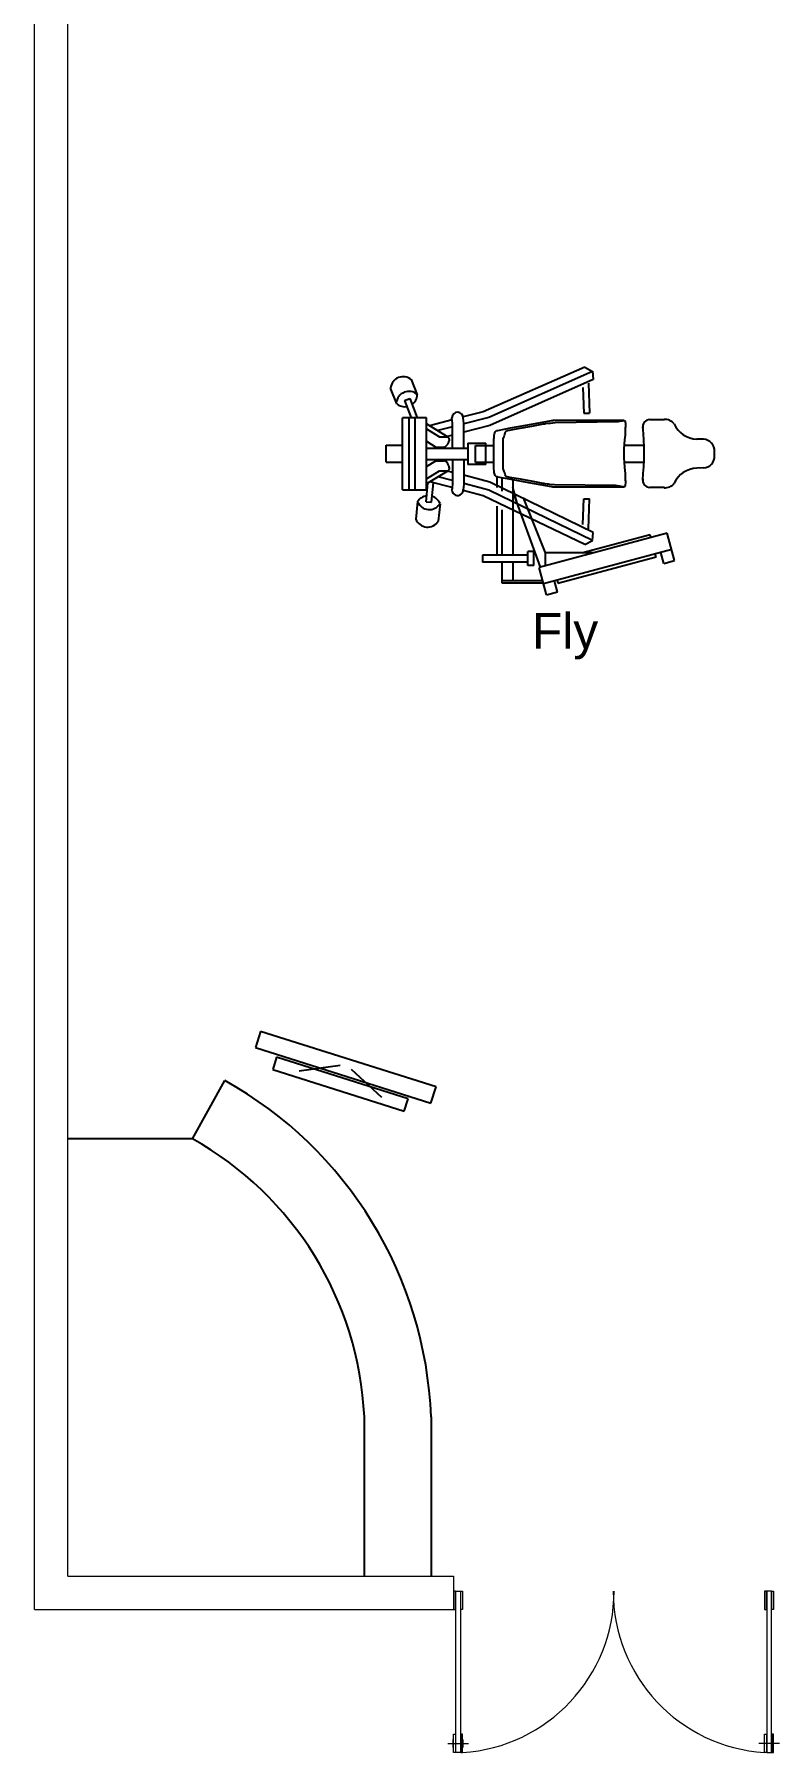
# Model space of a CAD drawing. Header units: millimetres. Extents: x 217.8 to 250.3, y 155.3 to 171.1.
# Drawn here: x 217.76 to 221.09, y 155.31 to 163.03 of the extents above; entities that cross this region are included whole.
import ezdxf

# ---------------------------------------------------------------- set-up
doc = ezdxf.new("R2010")
doc.units = ezdxf.units.MM
doc.layers.add('ARREDI_attrezzature', color=175, linetype='Continuous')
for name, color, linetype, lineweight in [('MURATURA_sezioni', 5, 'Continuous', 18), ('PORTE_infissi', 252, 'Continuous', 5), ('TESTO', 253, 'Continuous', 25)]:
    doc.layers.add(name, color=color, linetype=linetype, lineweight=lineweight)
doc.styles.get("Standard").update_dxf_attribs({"font": 'ARIAL.TTF'})

msp = doc.modelspace()

# ---------------------------------------------------------------- linework, layer by layer
at = {"layer": 'ARREDI_attrezzature'}
for p, q in [((220.2364, 161.5382), (219.7791, 161.3383)), ((220.2712, 161.52), (219.8051, 161.3133)), ((220.2364, 161.5382), (220.2712, 161.52)), ((220.2718, 161.5205), (220.2749, 161.4836)), ((219.3906, 161.3737), (219.3626, 161.4449)), ((219.4837, 161.4145), (219.4569, 161.4827)), ((220.2749, 161.4836), (219.8093, 161.2773)), ((220.2283, 161.448), (220.2331, 161.3318)), ((220.2529, 161.4668), (220.2584, 161.3326)), ((219.4257, 161.3885), (219.4492, 161.3982)), ((219.4257, 161.3885), (219.456, 161.3117)), ((219.4492, 161.3982), (219.4833, 161.3117)), ((219.4171, 160.9878), (219.4171, 161.3117)), ((219.5243, 161.3117), (219.4171, 161.3117)), ((219.4455, 161.3117), (219.4455, 160.9878)), ((219.4737, 160.9878), (219.4737, 161.3117)), ((219.5242, 160.9878), (219.5242, 161.3117)), ((219.5243, 161.3021), (219.5243, 161.3117)), ((219.6399, 161.3021), (219.5384, 161.2757)), ((219.6415, 161.2871), (219.6389, 161.3118)), ((219.6415, 161.1744), (219.6415, 161.2871)), ((219.7791, 161.3383), (219.6893, 161.3149)), ((219.6921, 161.2871), (219.6895, 161.3106)), ((219.8051, 161.3133), (219.6921, 161.2839)), ((219.6921, 161.1744), (219.6921, 161.2871)), ((219.9802, 161.2799), (220.0871, 161.2987)), ((220.0593, 161.285), (220.0705, 161.2864)), ((220.0705, 161.2864), (220.082, 161.2878)), ((220.0705, 161.2864), (220.0705, 161.2864)), ((220.082, 161.2878), (220.1028, 161.2905)), ((220.082, 161.2878), (220.082, 161.2878)), ((220.0871, 161.2987), (220.0896, 161.2991)), ((220.0871, 161.2987), (220.0871, 161.2987)), ((220.0896, 161.2991), (220.0922, 161.2996)), ((220.0896, 161.2991), (220.0896, 161.2991)), ((220.0922, 161.2996), (220.0922, 161.2996)), ((220.0922, 161.2996), (220.0938, 161.2996)), ((220.0928, 161.2996), (220.0922, 161.2996)), ((220.0922, 161.2996), (220.0922, 161.2996)), ((220.0941, 161.2996), (220.0928, 161.2996)), ((220.0963, 161.2996), (220.0941, 161.2996)), ((220.099, 161.2996), (220.0963, 161.2996)), ((220.1034, 161.2996), (220.099, 161.2996)), ((220.1028, 161.2905), (220.3868, 161.2943)), ((220.1028, 161.2905), (220.1028, 161.2905)), ((220.108, 161.2996), (220.1034, 161.2996)), ((220.4076, 161.2996), (220.108, 161.2996)), ((220.2331, 161.3318), (220.2584, 161.3326)), ((220.3868, 161.2943), (220.3949, 161.2958)), ((220.3949, 161.2958), (220.4067, 161.2982)), ((220.3949, 161.2958), (220.3949, 161.2958)), ((220.4067, 161.2982), (220.4117, 161.2994)), ((220.4067, 161.2982), (220.4067, 161.2982)), ((220.4125, 161.2996), (220.4076, 161.2996)), ((220.4117, 161.2994), (220.4129, 161.2997)), ((220.4117, 161.2994), (220.4117, 161.2994)), ((220.4125, 161.2996), (220.4125, 161.2996)), ((220.4129, 161.2997), (220.4129, 161.2997)), ((220.4129, 161.2997), (220.4141, 161.2995)), ((220.4141, 161.2995), (220.4141, 161.2995)), ((220.4141, 161.2995), (220.4154, 161.2984)), ((220.4154, 161.2984), (220.4162, 161.2973)), ((220.4162, 161.2973), (220.4162, 161.2973)), ((220.4162, 161.2973), (220.4176, 161.2941)), ((220.4176, 161.2941), (220.4188, 161.2901)), ((220.4188, 161.2901), (220.4193, 161.2869)), ((220.4193, 161.2869), (220.4193, 161.2869)), ((220.4193, 161.2869), (220.4199, 161.2835)), ((220.5296, 161.3031), (220.5932, 161.3032)), ((219.6221, 161.2248), (219.5242, 161.2843)), ((219.5242, 161.2616), (219.5831, 161.2258)), ((219.6415, 161.2708), (219.5749, 161.2535)), ((219.5831, 161.2258), (219.6177, 161.2258)), ((219.6415, 161.2337), (219.6177, 161.2275)), ((219.6186, 161.2258), (219.6177, 161.2258)), ((219.6226, 161.2245), (219.6186, 161.2258)), ((219.6239, 161.2236), (219.6226, 161.2245)), ((219.6226, 161.2245), (219.6226, 161.2245)), ((219.6254, 161.2218), (219.6239, 161.2236)), ((219.6265, 161.2198), (219.6254, 161.2218)), ((219.6257, 161.2028), (219.6276, 161.2114)), ((219.6273, 161.2172), (219.6265, 161.2198)), ((219.6277, 161.2143), (219.6273, 161.2172)), ((219.6276, 161.2114), (219.6277, 161.2143)), ((219.8093, 161.2773), (219.6921, 161.2468)), ((219.828, 161.2155), (219.8283, 161.2233)), ((219.828, 161.2142), (219.828, 161.2155)), ((219.828, 161.2155), (219.828, 161.2155)), ((219.828, 161.2129), (219.828, 161.2142)), ((219.828, 161.2142), (219.828, 161.2142)), ((219.828, 161.0866), (219.828, 161.2129)), ((219.828, 161.2129), (219.828, 161.2129)), ((219.8283, 161.2233), (219.8292, 161.2313)), ((219.8292, 161.2313), (219.8296, 161.2339)), ((219.8296, 161.2339), (219.8309, 161.2399)), ((219.8296, 161.2339), (219.8296, 161.2339)), ((219.8309, 161.2399), (219.8324, 161.2443)), ((219.8324, 161.2443), (219.8341, 161.2477)), ((219.8341, 161.2477), (219.8362, 161.2508)), ((219.8341, 161.2477), (219.8341, 161.2477)), ((219.8362, 161.2508), (219.8383, 161.2527)), ((219.8383, 161.2527), (219.8402, 161.2536)), ((219.8402, 161.2536), (219.8427, 161.254)), ((219.8402, 161.2536), (219.8402, 161.2536)), ((219.8427, 161.254), (219.8453, 161.2545)), ((219.8427, 161.254), (219.8427, 161.254)), ((219.8453, 161.2545), (219.9024, 161.2656)), ((219.8453, 161.2545), (219.8453, 161.2545)), ((219.87, 161.2144), (219.8701, 161.2171)), ((219.87, 161.2116), (219.87, 161.2144)), ((219.87, 161.2144), (219.87, 161.2144)), ((219.87, 161.2062), (219.87, 161.2116)), ((219.87, 161.2116), (219.87, 161.2116)), ((219.8701, 161.2171), (219.8711, 161.221)), ((219.8701, 161.2171), (219.8701, 161.2171)), ((219.8711, 161.221), (219.8715, 161.2223)), ((219.8715, 161.2223), (219.8734, 161.2272)), ((219.8715, 161.2223), (219.8715, 161.2223)), ((219.8734, 161.2272), (219.8758, 161.2339)), ((219.8734, 161.2272), (219.8734, 161.2272)), ((219.8758, 161.2339), (219.8764, 161.2362)), ((219.8764, 161.2362), (219.8783, 161.2431)), ((219.8764, 161.2362), (219.8764, 161.2362)), ((219.8783, 161.2431), (219.8792, 161.2453)), ((219.8792, 161.2453), (219.8809, 161.2487)), ((219.8792, 161.2453), (219.8792, 161.2453)), ((219.8809, 161.2487), (219.8827, 161.2512)), ((219.8827, 161.2512), (219.8847, 161.2528)), ((219.8827, 161.2512), (219.8827, 161.2512)), ((219.8847, 161.2528), (219.8866, 161.2536)), ((219.8847, 161.2528), (219.8847, 161.2528)), ((219.8866, 161.2536), (219.8905, 161.2543)), ((219.8866, 161.2536), (219.8866, 161.2536)), ((219.8905, 161.2543), (219.9059, 161.2571)), ((219.8905, 161.2543), (219.8905, 161.2543)), ((219.9024, 161.2656), (219.9802, 161.2799)), ((219.9059, 161.2571), (219.9369, 161.2628)), ((219.9059, 161.2571), (219.9059, 161.2571)), ((219.9369, 161.2628), (219.9985, 161.274)), ((219.9369, 161.2628), (219.9369, 161.2628)), ((219.9985, 161.274), (220.0281, 161.2794)), ((219.9985, 161.274), (219.9985, 161.274)), ((220.0281, 161.2794), (220.0429, 161.2821)), ((220.0281, 161.2794), (220.0281, 161.2794)), ((220.0429, 161.2821), (220.0508, 161.2836)), ((220.0429, 161.2821), (220.0429, 161.2821)), ((220.0508, 161.2836), (220.0549, 161.2843)), ((220.0508, 161.2836), (220.0508, 161.2836)), ((220.0549, 161.2843), (220.0593, 161.285)), ((220.0549, 161.2843), (220.0549, 161.2843)), ((220.0593, 161.285), (220.0593, 161.285)), ((220.415, 161.2115), (220.4134, 161.1921)), ((220.4177, 161.2339), (220.415, 161.2115)), ((220.4179, 161.2635), (220.4177, 161.2612)), ((220.4177, 161.2612), (220.4177, 161.2612)), ((220.4177, 161.2612), (220.4177, 161.2518)), ((220.4177, 161.2518), (220.4177, 161.2518)), ((220.4177, 161.2518), (220.4177, 161.2339)), ((220.4177, 161.2339), (220.4177, 161.2339)), ((220.4183, 161.2658), (220.4179, 161.2635)), ((220.4179, 161.2635), (220.4179, 161.2635)), ((220.4193, 161.2705), (220.4183, 161.2658)), ((220.4183, 161.2658), (220.4183, 161.2658)), ((220.42, 161.2744), (220.4193, 161.2705)), ((220.4193, 161.2705), (220.4193, 161.2705)), ((220.4199, 161.2835), (220.4199, 161.2835)), ((220.4199, 161.2835), (220.4203, 161.2794)), ((220.4203, 161.2794), (220.42, 161.2744)), ((220.4203, 161.2794), (220.4203, 161.2794)), ((220.7708, 161.2145), (220.7405, 161.2153)), ((219.3425, 161.1116), (219.3425, 161.1878)), ((219.3425, 161.1878), (219.4171, 161.1878)), ((219.5242, 161.2055), (219.5666, 161.1798)), ((219.5242, 161.1744), (219.7099, 161.1744)), ((219.5666, 161.1798), (219.6012, 161.1798)), ((219.6012, 161.1798), (219.6068, 161.181)), ((219.6068, 161.181), (219.6095, 161.1823)), ((219.6095, 161.1823), (219.6127, 161.1845)), ((219.6127, 161.1845), (219.6164, 161.1878)), ((219.6164, 161.1878), (219.62, 161.192)), ((219.62, 161.192), (219.6228, 161.1964)), ((219.6228, 161.1964), (219.6251, 161.2012)), ((219.6251, 161.2012), (219.6257, 161.2028)), ((219.7099, 161.1967), (219.7919, 161.1967)), ((219.7099, 161.1967), (219.7099, 161.1014)), ((219.7443, 161.1871), (219.828, 161.1871)), ((219.7443, 161.1109), (219.7443, 161.1871)), ((219.7919, 161.1014), (219.7919, 161.1967)), ((219.87, 161.1951), (219.87, 161.2062)), ((219.87, 161.2062), (219.87, 161.2062)), ((219.87, 161.1517), (219.87, 161.1951)), ((219.87, 161.1951), (219.87, 161.1951)), ((219.87, 161.1071), (219.87, 161.1517)), ((219.87, 161.1517), (219.87, 161.1517)), ((220.4122, 161.1695), (220.4119, 161.151)), ((220.4119, 161.151), (220.4122, 161.1306)), ((220.4134, 161.1921), (220.4122, 161.1695)), ((220.4131, 161.1878), (220.505, 161.1878)), ((220.82, 161.1406), (220.82, 161.1597)), ((219.3425, 161.1116), (219.4171, 161.1116)), ((219.5242, 161.1236), (219.7099, 161.1236)), ((219.5242, 161.0925), (219.5666, 161.1183)), ((219.6221, 161.0733), (219.5242, 161.0138)), ((219.5242, 161.0365), (219.5831, 161.0723)), ((219.5666, 161.1183), (219.6012, 161.1183)), ((219.5831, 161.0723), (219.6177, 161.0723)), ((219.6019, 161.1183), (219.6012, 161.1183)), ((219.6044, 161.1179), (219.6019, 161.1183)), ((219.6072, 161.117), (219.6044, 161.1179)), ((219.6105, 161.1152), (219.6072, 161.117)), ((219.614, 161.1126), (219.6105, 161.1152)), ((219.6171, 161.1095), (219.614, 161.1126)), ((219.6207, 161.105), (219.6171, 161.1095)), ((219.6177, 161.0723), (219.6221, 161.0733)), ((219.6415, 161.0658), (219.6193, 161.0716)), ((219.6257, 161.0953), (219.6207, 161.105)), ((219.6221, 161.0733), (219.6226, 161.0736)), ((219.6226, 161.0736), (219.6258, 161.0769)), ((219.6226, 161.0736), (219.6226, 161.0736)), ((219.6262, 161.0938), (219.6257, 161.0953)), ((219.6258, 161.0769), (219.6268, 161.079)), ((219.6273, 161.0893), (219.6262, 161.0938)), ((219.6268, 161.079), (219.6275, 161.0819)), ((219.6277, 161.0855), (219.6273, 161.0893)), ((219.6275, 161.0819), (219.6277, 161.0855)), ((219.6415, 161.1236), (219.6415, 161.011)), ((219.6921, 161.1236), (219.6921, 161.011)), ((219.7919, 161.1014), (219.7099, 161.1014)), ((219.828, 161.1109), (219.7443, 161.1109)), ((219.828, 161.0852), (219.828, 161.0866)), ((219.828, 161.0866), (219.828, 161.0866)), ((219.828, 161.0839), (219.828, 161.0852)), ((219.828, 161.0852), (219.828, 161.0852)), ((219.828, 161.0813), (219.828, 161.0839)), ((219.828, 161.0839), (219.828, 161.0839)), ((219.8285, 161.0733), (219.828, 161.0813)), ((219.8296, 161.0656), (219.8285, 161.0733)), ((219.8305, 161.0613), (219.8296, 161.0656)), ((219.8296, 161.0656), (219.8296, 161.0656)), ((219.8322, 161.0559), (219.8305, 161.0613)), ((219.8341, 161.0518), (219.8322, 161.0559)), ((219.87, 161.0847), (219.87, 161.1071)), ((219.87, 161.1071), (219.87, 161.1071)), ((219.8702, 161.082), (219.87, 161.0847)), ((219.87, 161.0847), (219.87, 161.0847)), ((219.8709, 161.0792), (219.8702, 161.082)), ((219.8702, 161.082), (219.8702, 161.082)), ((219.8729, 161.0737), (219.8709, 161.0792)), ((219.8709, 161.0792), (219.8709, 161.0792)), ((219.8746, 161.0692), (219.8729, 161.0737)), ((219.8729, 161.0737), (219.8729, 161.0737)), ((219.8764, 161.0633), (219.8746, 161.0692)), ((219.8783, 161.0565), (219.8764, 161.0633)), ((219.8764, 161.0633), (219.8764, 161.0633)), ((219.8804, 161.0518), (219.8783, 161.0565)), ((220.4122, 161.1306), (220.4132, 161.11)), ((220.4131, 161.1116), (220.505, 161.1116)), ((220.4132, 161.11), (220.4147, 161.0912)), ((220.4147, 161.0912), (220.4169, 161.072)), ((220.4169, 161.072), (220.4177, 161.0656)), ((220.4177, 161.0656), (220.4177, 161.0656)), ((220.4177, 161.0656), (220.4177, 161.046)), ((220.7708, 161.0858), (220.7405, 161.085)), ((219.4171, 160.9878), (219.5243, 160.9878)), ((219.5225, 160.9336), (219.531, 161.0179)), ((219.5243, 160.9878), (219.5243, 160.9973)), ((219.6401, 160.9974), (219.54, 161.0234)), ((219.5478, 160.9315), (219.5566, 161.0191)), ((219.6415, 161.0287), (219.5765, 161.0456)), ((219.6415, 161.011), (219.639, 160.9874)), ((219.7791, 160.9612), (219.6892, 160.9846)), ((219.6921, 161.011), (219.6895, 160.9874)), ((219.8093, 161.0222), (219.6921, 161.0527)), ((219.8051, 160.9862), (219.6921, 161.0156)), ((220.2712, 160.7595), (219.8051, 160.9862)), ((220.2749, 160.7959), (219.8093, 161.0222)), ((219.8345, 161.0509), (219.8341, 161.0518)), ((219.8341, 161.0518), (219.8341, 161.0518)), ((219.8363, 161.0486), (219.8345, 161.0509)), ((219.8384, 161.0468), (219.8363, 161.0486)), ((219.8402, 161.0459), (219.8384, 161.0468)), ((219.8427, 161.0454), (219.8402, 161.0459)), ((219.8402, 161.0459), (219.8402, 161.0459)), ((219.8418, 160.9973), (219.8418, 161.0456)), ((219.8453, 161.045), (219.8427, 161.0454)), ((219.8427, 161.0454), (219.8427, 161.0454)), ((219.9062, 161.0332), (219.8453, 161.045)), ((219.8453, 161.045), (219.8453, 161.045)), ((219.8632, 161.0417), (219.8632, 160.981)), ((219.8816, 161.0497), (219.8804, 161.0518)), ((219.8804, 161.0518), (219.8804, 161.0518)), ((219.8836, 161.0475), (219.8816, 161.0497)), ((219.8853, 161.0463), (219.8836, 161.0475)), ((219.8836, 161.0475), (219.8836, 161.0475)), ((219.887, 161.0458), (219.8853, 161.0463)), ((219.8853, 161.0463), (219.8853, 161.0463)), ((219.894, 161.0445), (219.887, 161.0458)), ((219.887, 161.0458), (219.887, 161.0458)), ((219.9084, 161.0419), (219.894, 161.0445)), ((219.894, 161.0445), (219.894, 161.0445)), ((219.9849, 161.0188), (219.9062, 161.0332)), ((219.938, 161.0365), (219.9084, 161.0419)), ((219.9084, 161.0419), (219.9084, 161.0419)), ((219.9137, 161.0325), (219.9137, 160.9424)), ((219.9327, 160.9278), (219.9137, 160.999)), ((219.9137, 160.988), (219.9137, 160.6941)), ((220.0375, 160.6395), (219.9137, 160.9814)), ((219.9966, 161.0258), (219.938, 161.0365)), ((219.938, 161.0365), (219.938, 161.0365)), ((220.0871, 161.0008), (219.9849, 161.0188)), ((220.0264, 161.0203), (219.9966, 161.0258)), ((219.9966, 161.0258), (219.9966, 161.0258)), ((220.0417, 161.0176), (220.0264, 161.0203)), ((220.0264, 161.0203), (220.0264, 161.0203)), ((220.049, 161.0162), (220.0417, 161.0176)), ((220.0417, 161.0176), (220.0417, 161.0176)), ((220.0528, 161.0155), (220.049, 161.0162)), ((220.049, 161.0162), (220.049, 161.0162)), ((220.0572, 161.0148), (220.0528, 161.0155)), ((220.0528, 161.0155), (220.0528, 161.0155)), ((220.0671, 161.0135), (220.0572, 161.0148)), ((220.0572, 161.0148), (220.0572, 161.0148)), ((220.0731, 161.0128), (220.0671, 161.0135)), ((220.0671, 161.0135), (220.0671, 161.0135)), ((220.0791, 161.012), (220.0731, 161.0128)), ((220.0731, 161.0128), (220.0731, 161.0128)), ((220.1003, 161.0093), (220.0791, 161.012)), ((220.0791, 161.012), (220.0791, 161.012)), ((220.0896, 161.0003), (220.0871, 161.0008)), ((220.0871, 161.0008), (220.0871, 161.0008)), ((220.0922, 160.9999), (220.0896, 161.0003)), ((220.0896, 161.0003), (220.0896, 161.0003)), ((220.0914, 160.9999), (220.0907, 160.9999)), ((220.0922, 160.9999), (220.0914, 160.9999)), ((220.0914, 160.9999), (220.0914, 160.9999)), ((220.4125, 160.9999), (220.0922, 160.9999)), ((220.0922, 160.9999), (220.0922, 160.9999)), ((220.0938, 160.9999), (220.0922, 160.9999)), ((220.0922, 160.9999), (220.0922, 160.9999)), ((220.0938, 160.9999), (220.0938, 160.9999)), ((220.3753, 161.0071), (220.1003, 161.0093)), ((220.1003, 161.0093), (220.1003, 161.0093)), ((220.3949, 161.0037), (220.3753, 161.0071)), ((220.4061, 161.0014), (220.3949, 161.0037)), ((220.3949, 161.0037), (220.3949, 161.0037)), ((220.4111, 161.0002), (220.4061, 161.0014)), ((220.4061, 161.0014), (220.4061, 161.0014)), ((220.4122, 160.9999), (220.4111, 161.0002)), ((220.4111, 161.0002), (220.4111, 161.0002)), ((220.4133, 160.9998), (220.4122, 160.9999)), ((220.4122, 160.9999), (220.4122, 160.9999)), ((220.4125, 160.9999), (220.4125, 160.9999)), ((220.4139, 161), (220.4133, 160.9998)), ((220.4133, 160.9998), (220.4133, 160.9998)), ((220.4155, 161.0012), (220.4139, 161)), ((220.4169, 161.0034), (220.4155, 161.0012)), ((220.4155, 161.0012), (220.4155, 161.0012)), ((220.4181, 161.0064), (220.4169, 161.0034)), ((220.4177, 161.046), (220.4177, 161.046)), ((220.4177, 161.046), (220.4177, 161.0413)), ((220.4177, 161.0413), (220.4177, 161.0413)), ((220.4177, 161.0413), (220.4177, 161.0389)), ((220.4177, 161.0389), (220.4177, 161.0389)), ((220.4177, 161.0389), (220.4178, 161.0364)), ((220.4178, 161.0364), (220.4178, 161.0364)), ((220.4178, 161.0364), (220.4188, 161.0315)), ((220.419, 161.0106), (220.4181, 161.0064)), ((220.4188, 161.0315), (220.4188, 161.0315)), ((220.4188, 161.0315), (220.4198, 161.0269)), ((220.4202, 161.0182), (220.419, 161.0106)), ((220.419, 161.0106), (220.419, 161.0106)), ((220.4198, 161.0269), (220.4198, 161.0269)), ((220.4198, 161.0269), (220.4203, 161.0224)), ((220.4203, 161.0203), (220.4202, 161.0182)), ((220.4202, 161.0182), (220.4202, 161.0182)), ((220.4203, 161.0224), (220.4203, 161.0224)), ((220.4203, 161.0224), (220.4203, 161.0203)), ((220.4203, 161.0203), (220.4203, 161.0203)), ((220.5946, 160.9984), (220.529, 160.9984)), ((219.4844, 160.9349), (219.4765, 160.8563)), ((219.5225, 160.9336), (219.5478, 160.9315)), ((219.5855, 160.925), (219.5776, 160.8463)), ((220.2364, 160.7413), (219.7791, 160.9612)), ((219.8418, 160.6941), (219.8418, 160.9133)), ((220.0597, 160.7036), (219.961, 160.9518)), ((220.2283, 160.8315), (220.2331, 160.9477)), ((220.2331, 160.9477), (220.2584, 160.9469)), ((220.2529, 160.8127), (220.2584, 160.9469)), ((219.8632, 160.8969), (219.8632, 160.6941)), ((220.6079, 160.7923), (220.0313, 160.6378)), ((220.5309, 160.7848), (220.228, 160.7037)), ((220.2364, 160.7413), (220.2719, 160.7598)), ((220.2719, 160.7598), (220.2749, 160.7959)), ((220.5342, 160.7726), (220.5309, 160.7848)), ((220.6407, 160.6696), (220.6079, 160.7923)), ((219.981, 160.6941), (219.7765, 160.6941)), ((219.7765, 160.6941), (219.7765, 160.6624)), ((220.0071, 160.7101), (219.981, 160.7101)), ((219.981, 160.6466), (219.981, 160.7101)), ((220.0071, 160.6466), (220.0071, 160.7101)), ((220.6276, 160.7187), (220.051, 160.5642)), ((220.058, 160.7037), (220.058, 160.645)), ((220.2757, 160.7037), (220.058, 160.7037)), ((220.1156, 160.5683), (220.5572, 160.6867)), ((220.5572, 160.6867), (220.5539, 160.6989)), ((220.5917, 160.6565), (220.5785, 160.7055)), ((220.5917, 160.6565), (220.6407, 160.6696)), ((219.981, 160.6624), (219.7765, 160.6624)), ((219.8632, 160.6624), (219.8632, 160.5699)), ((219.9137, 160.6624), (219.9137, 160.5794)), ((220.0071, 160.6466), (219.981, 160.6466)), ((220.0642, 160.5151), (220.0313, 160.6378)), ((219.8632, 160.5794), (220.047, 160.5794)), ((219.8632, 160.5699), (220.0495, 160.5699)), ((220.0642, 160.5151), (220.1133, 160.5283)), ((220.1133, 160.5283), (220.1001, 160.5774)), ((220.1123, 160.5806), (220.1156, 160.5683)), ((218.7785, 158.5531), (218.7555, 158.4804)), ((219.5674, 158.3033), (218.7785, 158.5531)), ((218.7555, 158.4804), (219.5443, 158.2306)), ((218.8502, 158.4368), (218.8329, 158.3822)), ((219.4418, 158.2494), (218.8502, 158.4368)), ((218.8329, 158.3822), (219.4245, 158.1949)), ((219.1364, 158.3988), (218.9521, 158.3738)), ((219.1859, 158.3832), (219.3223, 158.2566)), ((218.4717, 158.0698), (218.618, 158.3318)), ((219.5443, 158.2306), (219.5674, 158.3033)), ((219.4245, 158.1949), (219.4418, 158.2494)), ((218.4717, 158.0698), (217.9104, 158.0698)), ((219.2449, 156.8203), (219.2449, 156.1043)), ((219.5452, 156.8203), (219.5452, 156.1043))]:
    msp.add_line(p, q, dxfattribs=at)
for centre, radius, start, end in [((219.4195, 161.439), 0.0571, 48.75477, 174.21145), ((219.4455, 161.3729), 0.0571, 48.7763, 174.23296), ((219.4263, 161.4183), 0.0571, 231.33567, 279.91746), ((219.4263, 161.4183), 0.0571, 305.59306, 357.03813), ((219.6643, 161.3106), 0.0254, 357.46094, 177.46094), ((220.529, 161.2713), 0.0317, 90.11598, 191.69411), ((220.5985, 161.2527), 0.0508, 37.20037, 95.65771), ((219.3555, 161.1516), 1.1481, 353.93114, 5.98908), ((220.7436, 161.3296), 0.1143, 203.82973, 268.44535), ((220.7694, 161.1637), 0.0508, 355.46156, 88.44535), ((220.7694, 161.1366), 0.0508, 271.55465, 4.53844), ((220.7436, 160.9707), 0.1143, 91.55465, 156.17027), ((219.6643, 160.9874), 0.0254, 165.28034, 2.53906), ((220.5289, 161.0302), 0.0317, 168.22611, 270.00651), ((220.5985, 161.0476), 0.0508, 264.34229, 322.79963), ((219.5327, 160.9036), 0.0571, 97.47106, 147.80742), ((219.5372, 160.9558), 0.0571, 202.32007, 327.80742), ((219.5327, 160.9036), 0.0571, 22.32007, 71.81139), ((219.5293, 160.8772), 0.0571, 202.32007, 327.80848), ((217.7342, 156.7495), 1.8124, 2.23969, 60.8156), ((217.7342, 156.7495), 1.5124, 2.68425, 60.8156)]:
    msp.add_arc(centre, radius, start, end, dxfattribs=at)
at = {"layer": 'MURATURA_sezioni'}
for p, q in [((217.7604, 155.9543), (217.7604, 171.1043)), ((217.9104, 156.1043), (217.9104, 170.9543)), ((217.9104, 156.1043), (219.6464, 156.1043)), ((219.6464, 156.1043), (219.6464, 155.9543)), ((217.7604, 155.9543), (219.6464, 155.9543))]:
    msp.add_line(p, q, dxfattribs=at)
at = {"layer": 'PORTE_infissi'}
for p, q in [((219.6201, 155.3517), (219.7136, 155.3517)), ((221.1127, 155.3517), (221.0192, 155.3517))]:
    msp.add_line(p, q, dxfattribs=at)
for points in [[(219.6551, 156.0367), (219.6464, 156.0367), (219.6464, 155.9543), (219.6551, 155.9543)], [(219.6559, 155.3105), (219.6559, 156.0367), (219.6777, 156.0367), (219.6777, 155.3105)], [(219.6785, 156.0367), (219.6873, 156.0367), (219.6873, 155.9543), (219.6785, 155.9543)], [(221.0542, 156.0367), (221.0455, 156.0367), (221.0455, 155.9543), (221.0542, 155.9543)], [(221.0768, 155.3105), (221.0768, 156.0367), (221.055, 156.0367), (221.055, 155.3105)], [(221.0776, 156.0367), (221.0864, 156.0367), (221.0864, 155.9543), (221.0776, 155.9543)], [(219.6551, 155.3105), (219.6464, 155.3105), (219.6464, 155.3929), (219.6551, 155.3929)], [(219.6785, 155.3105), (219.6873, 155.3105), (219.6873, 155.3929), (219.6785, 155.3929)], [(221.0542, 155.3105), (221.0455, 155.3105), (221.0455, 155.3929), (221.0542, 155.3929)], [(221.0776, 155.3105), (221.0864, 155.3105), (221.0864, 155.3929), (221.0776, 155.3929)]]:
    msp.add_lwpolyline(points, close=True, dxfattribs=at)
at = {"layer": 'PORTE_infissi', "const_width": 0.00436}
for points in [[(219.6437, 155.333), (219.6437, 155.3705)], [(219.6899, 155.333), (219.6899, 155.3705)], [(221.0429, 155.333), (221.0429, 155.3705)]]:
    msp.add_lwpolyline(points, dxfattribs=at)
at = {"layer": 'PORTE_infissi'}
for centre, start, end in [((219.6414, 156.0367), 273.61892, 0), ((221.0914, 156.0367), 180, 266.38108)]:
    msp.add_arc(centre, 0.7271, start, end, dxfattribs=at)

# ---------------------------------------------------------------- texts
at = {"layer": 'TESTO'}
msp.add_text('      Fly', height=0.16, dxfattribs=at).set_placement((219.6265, 160.2732))

doc.saveas('drawing.dxf')
